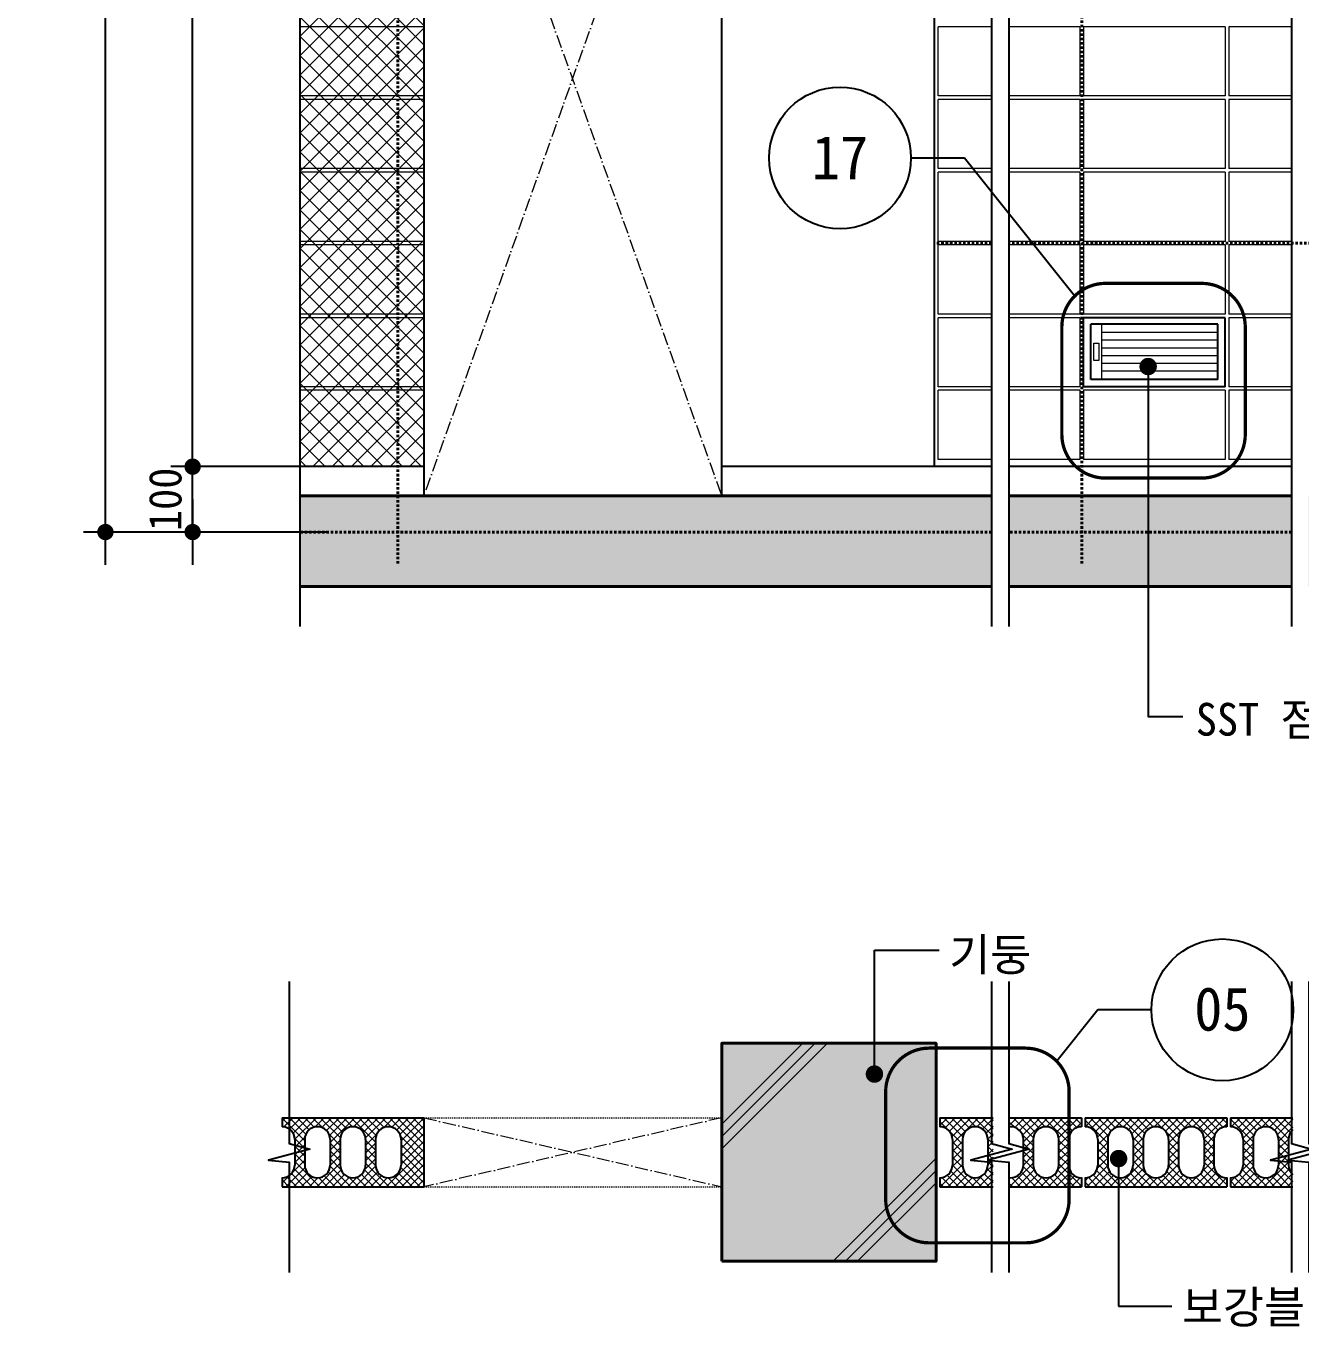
# Model space of a CAD drawing. Header units: millimetres. Extents: x 209 to 75467, y 6568 to 12199.
# Drawn here: x 25837 to 27007, y 9601 to 10794 of the extents above; entities that cross this region are included whole.
import ezdxf
from ezdxf.enums import TextEntityAlignment as Align

# ---------------------------------------------------------------- set-up
doc = ezdxf.new("R2010")
doc.units = ezdxf.units.MM
doc.header["$MEASUREMENT"] = 0
for name, pattern in [('ACAD_ISO10W100', [18, 12, -3, 0, -3]), ('DASHDOTX2', [2, 1, -0.5, 0, -0.5]), ('HID', [2, 1.1, -0.9]), ('HIDDEN', [0.375, 0.25, -0.125])]:
    doc.linetypes.add(name, pattern=pattern)
doc.layers.get('0').update_dxf_attribs({"linetype": 'CONTINUOUS'})
for name, color, linetype, lineweight in [('A-CONC-LIN1', 2, 'CONTINUOUS', 40), ('A-CUTL', 7, 'CONTINUOUS', 25), ('A-DIMS', 7, 'CONTINUOUS', 25), ('A-DWXM-ELEV', 8, 'CONTINUOUS', 18), ('A-DWXX', 7, 'CONTINUOUS', 25), ('A-ELEV-LIN2', 7, 'CONTINUOUS', 25), ('A-ELEV-LIN3', 8, 'CONTINUOUS', 18), ('A-MKXS-LEAD', 7, 'CONTINUOUS', 25), ('A-MKXS-MAK2', 3, 'DASHDOTX2', 25), ('A-MKXS-TEXT1', 3, 'CONTINUOUS', 25), ('A-MKXS-TEXT2', 7, 'CONTINUOUS', 25), ('A-SECT-LIN1', 4, 'CONTINUOUS', 25), ('A-WAXM-BLOC', 3, 'CONTINUOUS', 25), ('A-XXXX-HATC', 8, 'CONTINUOUS', 18), ('A-XXXX-HID', 8, 'HIDDEN', 18), ('A-XXXX-OPEN', 1, 'ACAD_ISO10W100', 15), ('S-RBAR', 2, 'CONTINUOUS', 40)]:
    doc.layers.add(name, color=color, linetype=linetype, lineweight=lineweight)
doc.layers.add('A-XXXX-SOLD', color=252, linetype='CONTINUOUS')
doc.styles.add('HY울릉도L', font='H2GTRE.TTF')
doc.styles.add('돋움체', font='')
doc.styles.get('돋움체').set_extended_font_data('DotumChe')
doc.dimstyles.new('CDIM', dxfattribs={"dimtxt": 3, "dimasz": 1.5, "dimexe": 2, "dimexo": 1, "dimgap": 1, "dimtad": 1, "dimdec": 0, "dimrnd": 0.5, "dimzin": 0, "dimdsep": 32, "dimlunit": 6, "dimtxsty": 'HY울릉도L', "dimblk1": '_CIDOT', "dimblk2": '_CIDOT', "dimsah": 1, "dimcen": 5.5, "dimclrd": 2, "dimclre": 2, "dimclrt": 7, "dimadec": 0, "dimazin": 0, "dimtfac": 1, "dimtdec": 0, "dimtix": 1, "dimtmove": 2, "dimatfit": 1, "dimldrblk": '_CIDOT', "dimfxl": 1, "dimtolj": 1, "dimtzin": 0, "dimlwd": -1, "dimarcsym": 0})

# ---------------------------------------------------------------- blocks, each defined once
blk = doc.blocks.new('_CIDOT')
at = {"color": 0, "linetype": 'ByBlock'}
blk.add_line((2, 0), (-1, 0), dxfattribs=at)
at = {"color": 0, "linetype": 'ByBlock', "const_width": 0.5}
blk.add_lwpolyline([(-0.25, 0, 1), (0.25, 0, 1)], format="xyb", close=True, dxfattribs=at)
blk = doc.blocks.new('*D450')
at = {"layer": 'A-DIMS', "transparency": 16777216}
for p, q in [((25989.9, 10405.2), (25989.9, 10420.2)), ((25989.9, 10330.2), (25989.9, 10390.2)), ((25989.9, 10315.2), (25989.9, 10300.2))]:
    blk.add_line(p, q, dxfattribs=at)
at = {"layer": 'A-DIMS', "lineweight": -2, "transparency": 16777216}
for p, q in [((26114.1, 10390.2), (25969.9, 10390.2)), ((26114.1, 10330.2), (25969.9, 10330.2))]:
    blk.add_line(p, q, dxfattribs=at)
at = {"layer": 'A-DIMS', "transparency": 16777216, "xscale": 15, "yscale": 15, "zscale": 15}
for p, rotation in [((25989.9, 10390.2), 270), ((25989.9, 10330.2), 90)]:
    blk.add_blockref('_CIDOT', p, dxfattribs=dict(at, rotation=rotation))
at = {"layer": 'A-DIMS', "color": 3, "transparency": 16777216, "insert": (25964.9, 10360.2), "char_height": 30, "attachment_point": 5, "rotation": 90, "style": '돋움체'}
blk.add_mtext('\\A1;100', dxfattribs=at)
blk = doc.blocks.new('*D451')
at = {"layer": 'A-DIMS', "lineweight": -2, "transparency": 16777216}
for p, q in [((26114.1, 11663.5), (25969.9, 11663.5)), ((26114.1, 10390.2), (25969.9, 10390.2))]:
    blk.add_line(p, q, dxfattribs=at)
at = {"layer": 'A-DIMS', "transparency": 16777216}
blk.add_line((25989.9, 10405.2), (25989.9, 11648.5), dxfattribs=at)
at = {"layer": 'A-DIMS', "transparency": 16777216, "xscale": 15, "yscale": 15, "zscale": 15}
for p, rotation in [((25989.9, 11663.5), 90), ((25989.9, 10390.2), 270)]:
    blk.add_blockref('_CIDOT', p, dxfattribs=dict(at, rotation=rotation))
at = {"layer": 'A-DIMS', "color": 3, "transparency": 16777216, "insert": (25961.7, 11026.8), "char_height": 30, "attachment_point": 5, "rotation": 90, "style": '돋움체'}
blk.add_mtext('\\A1;보강블럭벽 높이', dxfattribs=at)
blk = doc.blocks.new('*D453')
at = {"layer": 'A-DIMS', "lineweight": -2, "transparency": 16777216}
for p, q in [((26114.1, 11730.2), (25889.9, 11730.2)), ((26114.1, 10330.2), (25889.9, 10330.2))]:
    blk.add_line(p, q, dxfattribs=at)
at = {"layer": 'A-DIMS', "transparency": 16777216}
blk.add_line((25909.9, 10345.2), (25909.9, 11715.2), dxfattribs=at)
at = {"layer": 'A-DIMS', "transparency": 16777216, "xscale": 15, "yscale": 15, "zscale": 15}
for p, rotation in [((25909.9, 11730.2), 90), ((25909.9, 10330.2), 270)]:
    blk.add_blockref('_CIDOT', p, dxfattribs=dict(at, rotation=rotation))
at = {"layer": 'A-DIMS', "color": 3, "transparency": 16777216, "insert": (25881.8, 11030.2), "char_height": 30, "attachment_point": 5, "rotation": 90, "style": '돋움체'}
blk.add_mtext('\\A1;층 고', dxfattribs=at)

msp = doc.modelspace()

# ---------------------------------------------------------------- hatches: boundary and pattern name
at = {"layer": 'A-XXXX-HATC', "ltscale": 2}
h = msp.add_hatch(dxfattribs=at)
h.set_pattern_fill('ANSI37', color=256, scale=100)
h.set_pattern_definition([(45, (26786.535, 12419.922), (-8.838835, 8.838835), []), (135, (26786.535, 12419.922), (-8.838835, -8.838835), [])])
h.paths.add_polyline_path([(26088.1, 11130.2), (26088.1, 10979.9), (26106.8, 10974.8), (26069, 10964.6), (26088.1, 10962.8), (26088.1, 10390.2), (26201.9, 10390.2), (26201.9, 11130.2)])
at = {"layer": 'A-XXXX-SOLD', "ltscale": 2}
h = msp.add_hatch(color=256, dxfattribs=at)
h.paths.add_polyline_path([(26998, 10280.2), (26738.7, 10280.2), (26738.7, 10363.3), (26998, 10363.3)])
h.paths.add_polyline_path([(26722.9, 10280.2), (26088.1, 10280.2), (26088.1, 10363.3), (26722.9, 10363.3)])
h.paths.add_polyline_path([(27911.9, 10280.2), (27013.8, 10280.2), (27013.8, 10363.3), (27911.9, 10363.3)])
h.paths.add_polyline_path([(29267.5, 10280.2), (27927.7, 10280.2), (27927.7, 10363.3), (29267.5, 10363.3)])
msp.add_hatch(color=256, dxfattribs=at).paths.add_polyline_path([(26475.3, 9661.4), (26671.9, 9661.4), (26671.9, 9861.4), (26475.3, 9861.4)])

# ---------------------------------------------------------------- linework, layer by layer
at = {"layer": 'A-CONC-LIN1'}
for p, q in [((26722.9, 10363.3), (26088.1, 10363.3)), ((26998, 10363.3), (26738.7, 10363.3)), ((26722.9, 10280.2), (26088.1, 10280.2)), ((26998, 10280.2), (26738.7, 10280.2))]:
    msp.add_line(p, q, dxfattribs=at)
at = {"layer": 'A-CONC-LIN1', "linetype": 'HID', "ltscale": 2}
for p, q in [((26722.9, 10330.2), (26088.1, 10330.2)), ((26998, 10330.2), (26738.7, 10330.2))]:
    msp.add_line(p, q, dxfattribs=at)
at = {"layer": 'A-CONC-LIN1'}
msp.add_lwpolyline([(26475.3, 9661.4), (26671.9, 9661.4), (26671.9, 9861.4), (26475.3, 9861.4)], close=True, dxfattribs=at)
at = {"layer": 'A-CUTL', "ltscale": 2}
for points in [[(26088.1, 11794.1), (26088.1, 10979.9), (26106.8, 10974.8), (26069, 10964.6), (26088.1, 10962.8), (26088.1, 10243.6)], [(26722.9, 11794.1), (26722.9, 10979.9), (26741.6, 10974.8), (26703.7, 10964.6), (26722.9, 10962.8), (26722.9, 10243.6)], [(26738.7, 11794.1), (26738.7, 10979.9), (26757.4, 10974.8), (26719.5, 10964.6), (26738.7, 10962.8), (26738.7, 10243.6)], [(26998, 11794.1), (26998, 10979.9), (27016.7, 10974.8), (26978.8, 10964.6), (26998, 10962.8), (26998, 10243.6)], [(26078.6, 9917.9), (26078.6, 9769.5), (26097.3, 9764.3), (26059.5, 9754.2), (26078.6, 9752.3), (26078.6, 9651.1)], [(26722.9, 9917.9), (26722.9, 9769.5), (26741.6, 9764.3), (26703.7, 9754.2), (26722.9, 9752.3), (26722.9, 9651.1)], [(26738.7, 9917.9), (26738.7, 9769.5), (26757.4, 9764.3), (26719.5, 9754.2), (26738.7, 9752.3), (26738.7, 9651.1)], [(26998, 9917.9), (26998, 9769.5), (27016.7, 9764.3), (26978.8, 9754.2), (26998, 9752.3), (26998, 9651.1)], [(27013.8, 9917.9), (27013.8, 9769.5), (27032.5, 9764.3), (26994.6, 9754.2), (27013.8, 9752.3), (27013.8, 9651.1)]]:
    msp.add_lwpolyline(points, dxfattribs=at)
at = {"layer": 'A-DWXM-ELEV'}
for p, q in [((26824, 10470.2), (26824, 10520.8)), ((26930.5, 10513.3), (26824, 10513.3)), ((26930.5, 10506.2), (26824, 10506.2)), ((26930.5, 10499), (26824, 10499)), ((26930.5, 10491.9), (26824, 10491.9)), ((26930.5, 10484.8), (26824, 10484.8)), ((26930.5, 10477.7), (26824, 10477.7))]:
    msp.add_line(p, q, dxfattribs=at)
msp.add_lwpolyline([(26816.8, 10503.5), (26821.1, 10503.5), (26821.1, 10487.5), (26816.8, 10487.5), (26816.8, 10503.5)], dxfattribs=at)
at = {"layer": 'A-DWXX'}
for p, q in [((26937.3, 10526.8), (26807.3, 10526.8)), ((26807.3, 10463.5), (26807.3, 10526.8)), ((26937.3, 10463.5), (26937.3, 10526.8)), ((26930.5, 10520.8), (26814, 10520.8)), ((26814, 10470.2), (26814, 10520.8)), ((26930.5, 10470.2), (26930.5, 10520.8)), ((26930.5, 10470.2), (26814, 10470.2)), ((26937.3, 10463.5), (26807.3, 10463.5))]:
    msp.add_line(p, q, dxfattribs=at)
at = {"layer": 'A-ELEV-LIN2'}
for p, q in [((26475.3, 10363.3), (26475.3, 11284.6)), ((26670.6, 10390.2), (26670.6, 11284.6)), ((26201.9, 11126.8), (26201.9, 10363.3))]:
    msp.add_line(p, q, dxfattribs=at)
at = {"layer": 'A-ELEV-LIN3'}
for p, q in [((26201.9, 10793.5), (26088.1, 10793.5)), ((26722.9, 10793.5), (26673.9, 10793.5)), ((26673.9, 10730.2), (26673.9, 10793.5)), ((26803.9, 10793.5), (26738.7, 10793.5)), ((26803.9, 10793.5), (26803.9, 10730.2)), ((26807.3, 10793.5), (26807.3, 10730.2)), ((26937.3, 10793.5), (26807.3, 10793.5)), ((26937.3, 10793.5), (26937.3, 10730.2)), ((26998, 10793.5), (26940.6, 10793.5)), ((26940.6, 10793.5), (26940.6, 10730.2)), ((26201.9, 10730.2), (26088.1, 10730.2)), ((26201.9, 10726.8), (26088.1, 10726.8)), ((26722.9, 10730.2), (26673.9, 10730.2)), ((26722.9, 10726.8), (26673.9, 10726.8)), ((26673.9, 10663.5), (26673.9, 10726.8)), ((26803.9, 10730.2), (26738.7, 10730.2)), ((26803.9, 10726.8), (26738.7, 10726.8)), ((26803.9, 10726.8), (26803.9, 10663.5)), ((26937.3, 10730.2), (26807.3, 10730.2)), ((26807.3, 10726.8), (26807.3, 10663.5)), ((26937.3, 10726.8), (26807.3, 10726.8)), ((26937.3, 10726.8), (26937.3, 10663.5)), ((26998, 10730.2), (26940.6, 10730.2)), ((26998, 10726.8), (26940.6, 10726.8)), ((26940.6, 10726.8), (26940.6, 10663.5)), ((26201.9, 10663.5), (26088.1, 10663.5)), ((26201.9, 10660.2), (26088.1, 10660.2)), ((26722.9, 10663.5), (26673.9, 10663.5)), ((26722.9, 10660.2), (26673.9, 10660.2)), ((26673.9, 10596.8), (26673.9, 10660.2)), ((26803.9, 10663.5), (26738.7, 10663.5)), ((26803.9, 10660.2), (26738.7, 10660.2)), ((26803.9, 10660.2), (26803.9, 10596.8)), ((26937.3, 10663.5), (26807.3, 10663.5)), ((26807.3, 10660.2), (26807.3, 10596.8)), ((26937.3, 10660.2), (26807.3, 10660.2)), ((26937.3, 10660.2), (26937.3, 10596.8)), ((26998, 10663.5), (26940.6, 10663.5)), ((26998, 10660.2), (26940.6, 10660.2)), ((26940.6, 10660.2), (26940.6, 10596.8)), ((26201.9, 10596.8), (26088.1, 10596.8)), ((26722.9, 10596.8), (26673.9, 10596.8)), ((26803.9, 10596.8), (26738.7, 10596.8)), ((26937.3, 10596.8), (26807.3, 10596.8)), ((26998, 10596.8), (26940.6, 10596.8)), ((26201.9, 10593.5), (26088.1, 10593.5)), ((26722.9, 10593.5), (26673.9, 10593.5)), ((26673.9, 10530.2), (26673.9, 10593.5)), ((26803.9, 10593.5), (26738.7, 10593.5)), ((26803.9, 10593.5), (26803.9, 10530.2)), ((26807.3, 10593.5), (26807.3, 10530.2)), ((26937.3, 10593.5), (26807.3, 10593.5)), ((26937.3, 10593.5), (26937.3, 10530.2)), ((26998, 10593.5), (26940.6, 10593.5)), ((26940.6, 10593.5), (26940.6, 10530.2)), ((26201.9, 10530.2), (26088.1, 10530.2)), ((26201.9, 10526.8), (26088.1, 10526.8)), ((26722.9, 10530.2), (26673.9, 10530.2)), ((26722.9, 10526.8), (26673.9, 10526.8)), ((26673.9, 10463.5), (26673.9, 10526.8)), ((26803.9, 10530.2), (26738.7, 10530.2)), ((26803.9, 10526.8), (26738.7, 10526.8)), ((26803.9, 10526.8), (26803.9, 10463.5)), ((26937.3, 10530.2), (26807.3, 10530.2)), ((26998, 10530.2), (26940.6, 10530.2)), ((26998, 10526.8), (26940.6, 10526.8)), ((26940.6, 10526.8), (26940.6, 10463.5)), ((26201.9, 10463.5), (26088.1, 10463.5)), ((26201.9, 10460.2), (26088.1, 10460.2)), ((26722.9, 10463.5), (26673.9, 10463.5)), ((26673.9, 10396.8), (26673.9, 10460.2)), ((26722.9, 10460.2), (26673.9, 10460.2)), ((26803.9, 10463.5), (26738.7, 10463.5)), ((26803.9, 10460.2), (26738.7, 10460.2)), ((26803.9, 10460.2), (26803.9, 10396.8)), ((26807.3, 10460.2), (26807.3, 10396.8)), ((26937.3, 10460.2), (26807.3, 10460.2)), ((26937.3, 10460.2), (26937.3, 10396.8)), ((26998, 10463.5), (26940.6, 10463.5)), ((26998, 10460.2), (26940.6, 10460.2)), ((26940.6, 10460.2), (26940.6, 10396.8)), ((26722.9, 10396.8), (26673.9, 10396.8)), ((26803.9, 10396.8), (26738.7, 10396.8)), ((26937.3, 10396.8), (26807.3, 10396.8)), ((26998, 10396.8), (26940.6, 10396.8))]:
    msp.add_line(p, q, dxfattribs=at)
at = {"layer": 'A-MKXS-LEAD', "ltscale": 2, "const_width": 8}
for points in [[(26862.5, 10482, 1), (26870.5, 10482, 1)], [(26611.4, 9833.1, 1), (26619.4, 9833.1, 1)], [(26835.4, 9755.6, 1), (26843.4, 9755.6, 1)]]:
    msp.add_lwpolyline(points, format="xyb", close=True, dxfattribs=at)
at = {"layer": 'A-MKXS-LEAD', "ltscale": 2}
for points in [[(26866.5, 10482), (26866.5, 10161), (26898.4, 10161)], [(26615.4, 9833.1), (26615.4, 9946.8)], [(26615.4, 9946.8), (26674.7, 9946.8)], [(26839.4, 9755.6), (26839.4, 9620.2)], [(26839.4, 9620.2), (26888.3, 9620.2)]]:
    msp.add_lwpolyline(points, dxfattribs=at)
at = {"layer": 'A-MKXS-MAK2', "linetype": 'Continuous'}
for p, q in [((26648.8, 10673.3), (26698.1, 10673.3)), ((26698.1, 10673.3), (26800.3, 10545.7)), ((26820.3, 9892), (26782.6, 9844.9)), ((26869.6, 9892), (26820.3, 9892))]:
    msp.add_line(p, q, dxfattribs=at)
at = {"layer": 'A-MKXS-MAK2', "const_width": 3}
for points in [[(26827.3, 10379.7), (26915.6, 10379.7, 0.414214), (26955.6, 10419.7), (26955.6, 10518.3, 0.414214), (26915.6, 10558.3), (26827.3, 10558.3, 0.414214), (26787.3, 10518.3), (26787.3, 10419.7, 0.414214)], [(26665.7, 9678.3), (26754, 9678.3, 0.414214), (26794, 9718.3), (26794, 9816.9, 0.414214), (26754, 9856.9), (26665.7, 9856.9, 0.414214), (26625.7, 9816.9), (26625.7, 9718.3, 0.414214)]]:
    msp.add_lwpolyline(points, format="xyb", close=True, dxfattribs=at)
at = {"layer": 'A-MKXS-MAK2', "linetype": 'Continuous'}
for centre in [(26583.8, 10673.3), (26934.6, 9892)]:
    msp.add_circle(centre, 65, dxfattribs=at)
at = {"layer": 'A-SECT-LIN1'}
for p, q in [((26201.9, 10390.2), (26088.1, 10390.2)), ((26722.9, 10390.2), (26475.3, 10390.2)), ((26998, 10390.2), (26738.7, 10390.2))]:
    msp.add_line(p, q, dxfattribs=at)
at = {"layer": 'A-WAXM-BLOC'}
for p, q in [((26071.9, 9793.1), (26071.9, 9784.7)), ((26071.9, 9793.1), (26201.9, 9793.1)), ((26201.9, 9793.1), (26201.9, 9729.7)), ((26675.3, 9793.1), (26675.3, 9784.7)), ((26675.3, 9793.1), (26724.2, 9793.1)), ((26740, 9793.1), (26805.3, 9793.1)), ((26805.3, 9793.1), (26805.3, 9784.7)), ((26808.6, 9793.1), (26938.6, 9793.1)), ((26808.6, 9793.1), (26808.6, 9784.7)), ((26938.6, 9793.1), (26938.6, 9784.7)), ((26941.9, 9793.1), (26999.3, 9793.1)), ((26941.9, 9793.1), (26941.9, 9784.7)), ((26083.6, 9773.1), (26083.6, 9749.7)), ((26092.8, 9773.1), (26092.8, 9749.7)), ((26116.1, 9773.1), (26116.1, 9749.7)), ((26125.3, 9773.1), (26125.3, 9749.7)), ((26148.6, 9773.1), (26148.6, 9749.7)), ((26157.8, 9773.1), (26157.8, 9749.7)), ((26181.1, 9773.1), (26181.1, 9749.7)), ((26686.9, 9773.1), (26686.9, 9749.7)), ((26696.1, 9773.1), (26696.1, 9749.7)), ((26719.4, 9773.1), (26719.4, 9749.7)), ((26751.9, 9773.1), (26751.9, 9749.7)), ((26761.1, 9773.1), (26761.1, 9749.7)), ((26784.4, 9773.1), (26784.4, 9749.7)), ((26793.6, 9773.1), (26793.6, 9749.7)), ((26820.3, 9773.1), (26820.3, 9749.7)), ((26829.4, 9773.1), (26829.4, 9749.7)), ((26852.8, 9773.1), (26852.8, 9749.7)), ((26861.9, 9773.1), (26861.9, 9749.7)), ((26885.3, 9773.1), (26885.3, 9749.7)), ((26894.4, 9773.1), (26894.4, 9749.7)), ((26917.8, 9773.1), (26917.8, 9749.7)), ((26926.9, 9773.1), (26926.9, 9749.7)), ((26953.6, 9773.1), (26953.6, 9749.7)), ((26962.8, 9773.1), (26962.8, 9749.7)), ((26986.1, 9773.1), (26986.1, 9749.7)), ((26995.3, 9773.1), (26995.3, 9749.7)), ((26071.9, 9738.1), (26071.9, 9729.7)), ((26675.3, 9738.1), (26675.3, 9729.7)), ((26805.3, 9738.1), (26805.3, 9729.7)), ((26808.6, 9738.1), (26808.6, 9729.7)), ((26938.6, 9738.1), (26938.6, 9729.7)), ((26941.9, 9738.1), (26941.9, 9729.7)), ((26071.9, 9729.7), (26201.9, 9729.7)), ((26675.3, 9729.7), (26724.2, 9729.7)), ((26740, 9729.7), (26805.3, 9729.7)), ((26808.6, 9729.7), (26938.6, 9729.7)), ((26941.9, 9729.7), (26999.3, 9729.7))]:
    msp.add_line(p, q, dxfattribs=at)
for centre, start, end in [((26071.9, 9773.1), 0, 90), ((26104.4, 9773.1), 0, 180), ((26136.9, 9773.1), 0, 180), ((26169.4, 9773.1), 0, 180), ((26675.3, 9773.1), 0, 90), ((26707.8, 9773.1), 0, 180), ((26740.3, 9773.1), 0, 91.1941), ((26772.8, 9773.1), 0, 180), ((26805.3, 9773.1), 90, 180), ((26808.6, 9773.1), 0, 90), ((26841.1, 9773.1), 0, 180), ((26873.6, 9773.1), 0, 180), ((26906.1, 9773.1), 0, 180), ((26938.6, 9773.1), 90, 180), ((26941.9, 9773.1), 0, 90), ((26974.4, 9773.1), 0, 180), ((27006.9, 9773.1), 130.8261, 180), ((26071.9, 9749.7), 270, 0), ((26104.4, 9749.7), 180, 0), ((26136.9, 9749.7), 180, 0), ((26169.4, 9749.7), 180, 0), ((26675.3, 9749.7), 270, 0), ((26707.8, 9749.7), 180, 0), ((26740.3, 9749.7), 268.8059, 0), ((26772.8, 9749.7), 180, 0), ((26805.3, 9749.7), 180, 270), ((26808.6, 9749.7), 270, 0), ((26841.1, 9749.7), 180, 0), ((26873.6, 9749.7), 180, 0), ((26906.1, 9749.7), 180, 0), ((26938.6, 9749.7), 180, 270), ((26941.9, 9749.7), 270, 0), ((26974.4, 9749.7), 180, 0), ((27006.9, 9749.7), 180, 229.1739)]:
    msp.add_arc(centre, 11.7, start, end, dxfattribs=at)
at = {"layer": 'A-XXXX-HATC', "ltscale": 2}
for p, q in [((26475.3, 9787.1), (26549.6, 9861.4)), ((26475.3, 9775.7), (26560.9, 9861.4)), ((26475.3, 9764.4), (26572.3, 9861.4)), ((26071.9, 9789.9), (26075.1, 9793.1)), ((26092.8, 9771.9), (26071.9, 9792.7)), ((26072.9, 9784.7), (26071.9, 9785.6)), ((26073.7, 9784.6), (26082.2, 9793.1)), ((26093.8, 9777.9), (26078.7, 9793.1)), ((26078.8, 9782.5), (26089.3, 9793.1)), ((26082.1, 9778.8), (26096.3, 9793.1)), ((26083.6, 9773.3), (26103.4, 9793.1)), ((26096.9, 9781.9), (26085.7, 9793.1)), ((26101.5, 9784.4), (26092.8, 9793.1)), ((26109.2, 9783.7), (26099.9, 9793.1)), ((26101.9, 9784.5), (26110.5, 9793.1)), ((26125.4, 9774.6), (26106.9, 9793.1)), ((26108.5, 9784), (26117.6, 9793.1)), ((26112.8, 9781.2), (26124.6, 9793.1)), ((26127.4, 9779.7), (26114, 9793.1)), ((26115.5, 9776.9), (26131.7, 9793.1)), ((26116.1, 9770.4), (26138.8, 9793.1)), ((26131, 9783.1), (26121.1, 9793.1)), ((26136.5, 9784.7), (26128.2, 9793.1)), ((26157.8, 9770.5), (26135.2, 9793.1)), ((26137.5, 9784.7), (26145.8, 9793.1)), ((26158.4, 9776.9), (26142.3, 9793.1)), ((26142.9, 9783.1), (26152.9, 9793.1)), ((26146.6, 9779.7), (26160, 9793.1)), ((26148.5, 9774.5), (26167.1, 9793.1)), ((26161.2, 9781.3), (26149.4, 9793.1)), ((26165.5, 9784), (26156.4, 9793.1)), ((26172.2, 9784.4), (26163.5, 9793.1)), ((26164.9, 9783.8), (26174.1, 9793.1)), ((26201.9, 9761.7), (26170.6, 9793.1)), ((26172.5, 9784.3), (26181.2, 9793.1)), ((26177.1, 9781.9), (26188.3, 9793.1)), ((26201.9, 9768.8), (26177.6, 9793.1)), ((26180.1, 9777.8), (26195.3, 9793.1)), ((26181.1, 9771.8), (26201.9, 9792.6)), ((26181.1, 9764.7), (26201.9, 9785.5)), ((26201.9, 9775.9), (26184.7, 9793.1)), ((26201.9, 9782.9), (26191.8, 9793.1)), ((26201.9, 9790), (26198.9, 9793.1)), ((26675.3, 9792.9), (26675.4, 9793.1)), ((26675.3, 9785.9), (26682.5, 9793.1)), ((26696.1, 9768.8), (26675.3, 9789.7)), ((26696.4, 9775.6), (26678.9, 9793.1)), ((26680.2, 9783.7), (26689.6, 9793.1)), ((26684.2, 9780.6), (26696.6, 9793.1)), ((26698.7, 9780.4), (26686, 9793.1)), ((26686.6, 9776), (26703.7, 9793.1)), ((26686.9, 9769.2), (26710.8, 9793.1)), ((26702.6, 9783.5), (26693.1, 9793.1)), ((26708.5, 9784.7), (26700.1, 9793.1)), ((26724.2, 9776.1), (26707.2, 9793.1)), ((26709.4, 9784.6), (26717.8, 9793.1)), ((26724.2, 9783.2), (26714.3, 9793.1)), ((26714.5, 9782.6), (26724.2, 9792.4)), ((26717.9, 9778.9), (26724.2, 9785.3)), ((26724.2, 9790.2), (26721.4, 9793.1)), ((26740, 9787), (26746.1, 9793.1)), ((26744.7, 9783.9), (26740, 9788.5)), ((26761.2, 9774.5), (26742.6, 9793.1)), ((26744.2, 9784.1), (26753.2, 9793.1)), ((26748.5, 9781.3), (26760.3, 9793.1)), ((26763.1, 9779.6), (26749.6, 9793.1)), ((26751.3, 9777), (26767.3, 9793.1)), ((26751.9, 9770.6), (26774.4, 9793.1)), ((26766.7, 9783.1), (26756.7, 9793.1)), ((26772.1, 9784.7), (26763.8, 9793.1)), ((26793.6, 9770.3), (26770.9, 9793.1)), ((26773.1, 9784.7), (26781.5, 9793.1)), ((26794.2, 9776.8), (26777.9, 9793.1)), ((26778.6, 9783.2), (26788.6, 9793.1)), ((26782.3, 9779.8), (26795.6, 9793.1)), ((26784.3, 9774.7), (26802.7, 9793.1)), ((26796.9, 9781.2), (26785, 9793.1)), ((26801.2, 9784), (26792.1, 9793.1)), ((26805.3, 9786.9), (26799.1, 9793.1)), ((26800.3, 9783.6), (26805.3, 9788.6)), ((26808.6, 9791.9), (26809.8, 9793.1)), ((26808.6, 9784.8), (26816.8, 9793.1)), ((26829.4, 9769.8), (26808.6, 9790.7)), ((26829.9, 9776.4), (26813.3, 9793.1)), ((26814.2, 9783.3), (26823.9, 9793.1)), ((26818, 9780.1), (26831, 9793.1)), ((26820.1, 9775.1), (26838.1, 9793.1)), ((26832.5, 9780.9), (26820.4, 9793.1)), ((26836.6, 9783.9), (26827.4, 9793.1)), ((26843, 9784.6), (26834.5, 9793.1)), ((26835.2, 9783.1), (26845.1, 9793.1)), ((26861.9, 9772.7), (26841.6, 9793.1)), ((26843.6, 9784.5), (26852.2, 9793.1)), ((26848.4, 9782.2), (26859.3, 9793.1)), ((26863.3, 9778.5), (26848.6, 9793.1)), ((26851.5, 9778.3), (26866.3, 9793.1)), ((26852.8, 9772.4), (26873.4, 9793.1)), ((26866.5, 9782.3), (26855.7, 9793.1)), ((26871.3, 9784.5), (26862.8, 9793.1)), ((26880.3, 9782.6), (26869.9, 9793.1)), ((26872, 9784.6), (26880.5, 9793.1)), ((26894.7, 9775.3), (26876.9, 9793.1)), ((26878.3, 9783.8), (26887.5, 9793.1)), ((26882.3, 9780.8), (26894.6, 9793.1)), ((26896.9, 9780.2), (26884, 9793.1)), ((26884.8, 9776.2), (26901.7, 9793.1)), ((26885.3, 9769.6), (26908.8, 9793.1)), ((26900.7, 9783.4), (26891.1, 9793.1)), ((26906.5, 9784.7), (26898.1, 9793.1)), ((26926.9, 9771.3), (26905.2, 9793.1)), ((26907.4, 9784.7), (26915.8, 9793.1)), ((26927.8, 9777.5), (26912.3, 9793.1)), ((26912.6, 9782.8), (26922.9, 9793.1)), ((26916.1, 9779.2), (26930, 9793.1)), ((26917.8, 9773.8), (26937, 9793.1)), ((26930.7, 9781.7), (26919.4, 9793.1)), ((26935.3, 9784.2), (26926.4, 9793.1)), ((26938.6, 9788), (26933.5, 9793.1)), ((26935.3, 9784.3), (26938.6, 9787.6)), ((26941.9, 9790.9), (26944.1, 9793.1)), ((26962.8, 9770.9), (26941.9, 9791.7)), ((26942.8, 9784.7), (26951.2, 9793.1)), ((26963.5, 9777.2), (26947.6, 9793.1)), ((26948.1, 9783), (26958.3, 9793.1)), ((26951.7, 9779.5), (26965.3, 9793.1)), ((26953.6, 9774.2), (26972.4, 9793.1)), ((26966.3, 9781.5), (26954.7, 9793.1)), ((26970.7, 9784.1), (26961.8, 9793.1)), ((26977.6, 9784.3), (26968.9, 9793.1)), ((26970.4, 9784), (26979.5, 9793.1)), ((26995.3, 9773.7), (26975.9, 9793.1)), ((26977.7, 9784.3), (26986.5, 9793.1)), ((26982.3, 9781.7), (26993.6, 9793.1)), ((26997, 9779.1), (26983, 9793.1)), ((26985.2, 9777.6), (26999.3, 9791.7)), ((26986.1, 9771.4), (26999.3, 9784.6)), ((26999.3, 9783.8), (26990.1, 9793.1)), ((26999.3, 9790.9), (26997.1, 9793.1)), ((26083.6, 9766.2), (26093.1, 9775.6)), ((26092.8, 9764.8), (26083.6, 9774)), ((26125.3, 9767.7), (26115.1, 9777.9)), ((26116.1, 9763.3), (26125.3, 9772.5)), ((26148.6, 9767.6), (26158.7, 9777.7)), ((26157.8, 9763.4), (26148.6, 9772.6)), ((26201.9, 9754.6), (26180.8, 9775.8)), ((26181.1, 9757.6), (26201.9, 9778.5)), ((26719.4, 9773.5), (26724.2, 9778.2)), ((26724.2, 9769), (26719.4, 9773.8)), ((26761.1, 9767.5), (26751.1, 9777.5)), ((26751.9, 9763.5), (26761.1, 9772.7)), ((26784.4, 9767.7), (26794.7, 9778)), ((26793.6, 9763.3), (26784.4, 9772.4)), ((26820.3, 9768.2), (26831.1, 9779)), ((26861.9, 9765.6), (26852.6, 9774.9)), ((26852.8, 9765.4), (26862, 9774.6)), ((26894.4, 9768.5), (26883.2, 9779.8)), ((26917.8, 9766.7), (26927.4, 9776.4)), ((26926.9, 9764.3), (26917.8, 9773.4)), ((26953.6, 9767.2), (26963.5, 9777.1)), ((26962.8, 9763.8), (26953.6, 9773)), ((26995.3, 9766.6), (26985.7, 9776.3)), ((26986.1, 9764.4), (26995.3, 9773.5)), ((26083.6, 9759.1), (26092.8, 9768.3)), ((26092.8, 9757.7), (26083.6, 9766.9)), ((26083.6, 9752), (26092.8, 9761.2)), ((26125.3, 9760.6), (26116.1, 9769.8)), ((26116.1, 9756.3), (26125.3, 9765.4)), ((26125.3, 9753.5), (26116.1, 9762.7)), ((26148.6, 9760.5), (26157.8, 9769.6)), ((26157.8, 9756.4), (26148.6, 9765.5)), ((26148.6, 9753.4), (26157.8, 9762.6)), ((26167.4, 9729.7), (26201.9, 9764.3)), ((26181.1, 9750.6), (26201.9, 9771.4)), ((26201.9, 9747.6), (26181.1, 9768.4)), ((26201.9, 9740.5), (26181.1, 9761.3)), ((26686.9, 9762.2), (26696.1, 9771.3)), ((26696.1, 9761.8), (26686.9, 9770.9)), ((26686.9, 9755.1), (26696.1, 9764.3)), ((26696.1, 9754.7), (26686.9, 9763.9)), ((26719.4, 9766.4), (26724.2, 9771.2)), ((26724.2, 9761.9), (26719.4, 9766.7)), ((26719.4, 9759.3), (26724.2, 9764.1)), ((26761.1, 9760.4), (26751.9, 9769.6)), ((26751.9, 9756.5), (26761.1, 9765.6)), ((26761.1, 9753.3), (26751.9, 9762.5)), ((26784.4, 9760.7), (26793.6, 9769.8)), ((26793.6, 9756.2), (26784.4, 9765.3)), ((26784.4, 9753.6), (26793.6, 9762.8)), ((26829.4, 9762.8), (26820.3, 9771.9)), ((26820.3, 9761.2), (26829.4, 9770.3)), ((26829.4, 9755.7), (26820.3, 9764.9)), ((26820.3, 9754.1), (26829.4, 9763.3)), ((26861.9, 9758.6), (26852.8, 9767.7)), ((26852.8, 9758.3), (26861.9, 9767.5)), ((26861.9, 9751.5), (26852.8, 9760.7)), ((26852.8, 9751.2), (26861.9, 9760.4)), ((26885.3, 9762.5), (26894.4, 9771.7)), ((26894.4, 9761.4), (26885.3, 9770.6)), ((26885.3, 9755.4), (26894.4, 9764.6)), ((26894.4, 9754.3), (26885.3, 9763.5)), ((26917.8, 9759.7), (26926.9, 9768.8)), ((26926.9, 9757.2), (26917.8, 9766.4)), ((26917.8, 9752.6), (26926.9, 9761.8)), ((26953.6, 9760.1), (26962.8, 9769.3)), ((26962.8, 9756.7), (26953.6, 9765.9)), ((26953.6, 9753.1), (26962.8, 9762.2)), ((26995.3, 9759.6), (26986.1, 9768.7)), ((26986.1, 9757.3), (26995.3, 9766.5)), ((26995.3, 9752.5), (26986.1, 9761.7)), ((26080.9, 9742.3), (26092.8, 9754.1)), ((26092.8, 9750.7), (26083.6, 9759.8)), ((26106.6, 9729.7), (26083.6, 9752.8)), ((26103.7, 9729.7), (26125.3, 9751.3)), ((26116.1, 9749.2), (26125.3, 9758.4)), ((26126, 9745.7), (26116.1, 9755.6)), ((26134.9, 9729.7), (26116.1, 9748.6)), ((26139.1, 9729.7), (26157.8, 9748.5)), ((26147.8, 9745.6), (26157.8, 9755.5)), ((26157.8, 9749.3), (26148.6, 9758.5)), ((26170.3, 9729.7), (26148.6, 9751.4)), ((26174.4, 9729.7), (26201.9, 9757.2)), ((26201.9, 9733.4), (26181.1, 9754.3)), ((26181.5, 9729.7), (26201.9, 9750.2)), ((26577.4, 9661.4), (26671.9, 9755.9)), ((26675.7, 9729.7), (26696.1, 9750.1)), ((26686.8, 9747.9), (26696.1, 9757.2)), ((26696.4, 9747.4), (26686.9, 9756.8)), ((26706.9, 9729.7), (26686.9, 9749.7)), ((26717.4, 9743.1), (26724.2, 9749.9)), ((26724.2, 9754.9), (26719.4, 9759.6)), ((26719.4, 9752.2), (26724.2, 9757)), ((26724.2, 9747.8), (26719.4, 9752.6)), ((26740, 9730.4), (26761.1, 9751.5)), ((26751.9, 9749.4), (26761.1, 9758.6)), ((26761.9, 9745.4), (26751.9, 9755.4)), ((26770.6, 9729.7), (26751.9, 9748.4)), ((26774.7, 9729.7), (26793.7, 9748.7)), ((26783.8, 9745.9), (26793.6, 9755.7)), ((26793.6, 9749.1), (26784.4, 9758.3)), ((26805.3, 9730.4), (26784.4, 9751.2)), ((26810.1, 9729.7), (26829.5, 9749.1)), ((26819.8, 9746.6), (26829.4, 9756.2)), ((26829.5, 9748.6), (26820.3, 9757.8)), ((26841.3, 9729.7), (26820.3, 9750.7)), ((26838.4, 9729.7), (26861.9, 9753.3)), ((26876.6, 9729.7), (26852.8, 9753.6)), ((26873.7, 9729.7), (26894.4, 9750.5)), ((26885.2, 9748.3), (26894.4, 9757.5)), ((26894.8, 9746.9), (26885.3, 9756.4)), ((26904.9, 9729.7), (26885.3, 9749.4)), ((26916.3, 9744), (26926.9, 9754.7)), ((26926.9, 9750.1), (26917.8, 9759.3)), ((26938.6, 9731.4), (26917.8, 9752.2)), ((26952.6, 9745), (26962.8, 9755.2)), ((26962.8, 9749.6), (26953.6, 9758.8)), ((26975.6, 9729.7), (26953.6, 9751.7)), ((26972.7, 9729.7), (26995.3, 9752.3)), ((26986.1, 9750.2), (26995.3, 9759.4)), ((26996.9, 9743.8), (26986.1, 9754.6)), ((26071.9, 9733.3), (26079.4, 9740.8)), ((26075.4, 9729.7), (26093, 9747.3)), ((26085.4, 9729.7), (26076.3, 9738.9)), ((26092.5, 9729.7), (26080.5, 9741.8)), ((26082.5, 9729.7), (26095.3, 9742.5)), ((26099.6, 9729.7), (26083.1, 9746.2)), ((26089.6, 9729.7), (26099.2, 9739.3)), ((26096.7, 9729.7), (26105, 9738.1)), ((26113.7, 9729.7), (26105.3, 9738.1)), ((26120.8, 9729.7), (26110.7, 9739.9)), ((26110.8, 9729.7), (26126.2, 9745.2)), ((26127.8, 9729.7), (26114.2, 9743.4)), ((26117.9, 9729.7), (26129.2, 9741)), ((26124.9, 9729.7), (26133.7, 9738.5)), ((26132, 9729.7), (26141.1, 9738.8)), ((26142, 9729.7), (26132.9, 9738.8)), ((26149.1, 9729.7), (26140.2, 9738.6)), ((26156.1, 9729.7), (26144.8, 9741.1)), ((26146.2, 9729.7), (26159.7, 9743.3)), ((26163.2, 9729.7), (26147.7, 9745.2)), ((26153.2, 9729.7), (26163.3, 9739.8)), ((26160.3, 9729.7), (26168.7, 9738.1)), ((26177.3, 9729.7), (26169, 9738.1)), ((26184.4, 9729.7), (26174.8, 9739.4)), ((26191.5, 9729.7), (26178.6, 9742.6)), ((26198.6, 9729.7), (26180.9, 9747.4)), ((26188.6, 9729.7), (26201.9, 9743.1)), ((26588.7, 9661.4), (26671.9, 9744.6)), ((26675.3, 9736.4), (26677.1, 9738.2)), ((26685.7, 9729.7), (26677.2, 9738.2)), ((26692.8, 9729.7), (26682.2, 9740.3)), ((26682.8, 9729.7), (26697.4, 9744.4)), ((26699.8, 9729.7), (26685.5, 9744.1)), ((26689.9, 9729.7), (26700.6, 9740.5)), ((26696.9, 9729.7), (26705.5, 9738.3)), ((26704, 9729.7), (26714.4, 9740.1)), ((26714, 9729.7), (26705.4, 9738.3)), ((26711.1, 9729.7), (26724.2, 9742.9)), ((26721.1, 9729.7), (26712, 9738.8)), ((26724.2, 9733.7), (26716.2, 9741.7)), ((26724.2, 9740.7), (26718.9, 9746.1)), ((26740, 9737.5), (26740.6, 9738.1)), ((26749.3, 9729.7), (26741, 9738.1)), ((26746.4, 9729.7), (26762, 9745.3)), ((26756.4, 9729.7), (26746.4, 9739.8)), ((26763.5, 9729.7), (26750, 9743.3)), ((26753.5, 9729.7), (26764.9, 9741.1)), ((26760.6, 9729.7), (26769.4, 9738.6)), ((26767.6, 9729.7), (26776.6, 9738.7)), ((26777.6, 9729.7), (26768.5, 9738.9)), ((26784.7, 9729.7), (26775.9, 9738.5)), ((26791.8, 9729.7), (26780.5, 9741)), ((26781.8, 9729.7), (26795.5, 9743.4)), ((26798.8, 9729.7), (26783.5, 9745.1)), ((26788.9, 9729.7), (26799, 9739.9)), ((26795.9, 9729.7), (26804.3, 9738.1)), ((26805.3, 9737.4), (26804.6, 9738.1)), ((26808.6, 9735.3), (26811.8, 9738.5)), ((26820.1, 9729.7), (26811.4, 9738.4)), ((26827.1, 9729.7), (26816.1, 9740.8)), ((26817.1, 9729.7), (26831.1, 9743.7)), ((26834.2, 9729.7), (26819.2, 9744.8)), ((26824.2, 9729.7), (26834.6, 9740.1)), ((26831.3, 9729.7), (26839.7, 9738.2)), ((26848.3, 9729.7), (26839.9, 9738.1)), ((26845.4, 9729.7), (26862.4, 9746.7)), ((26855.4, 9729.7), (26846, 9739.1)), ((26862.5, 9729.7), (26850, 9742.2)), ((26869.5, 9729.7), (26852.4, 9746.9)), ((26852.5, 9729.7), (26864.8, 9742.1)), ((26859.6, 9729.7), (26868.9, 9739.1)), ((26866.6, 9729.7), (26875.1, 9738.2)), ((26883.7, 9729.7), (26875.2, 9738.2)), ((26890.8, 9729.7), (26880.3, 9740.2)), ((26880.8, 9729.7), (26895.6, 9744.6)), ((26897.8, 9729.7), (26883.7, 9743.9)), ((26887.9, 9729.7), (26898.8, 9740.7)), ((26894.9, 9729.7), (26903.5, 9738.4)), ((26902, 9729.7), (26911.8, 9739.6)), ((26912, 9729.7), (26903.3, 9738.4)), ((26909.1, 9729.7), (26927.1, 9747.8)), ((26919, 9729.7), (26910, 9738.8)), ((26926.1, 9729.7), (26914.4, 9741.5)), ((26916.1, 9729.7), (26929.2, 9742.8)), ((26933.2, 9729.7), (26917.1, 9745.8)), ((26923.2, 9729.7), (26933, 9739.5)), ((26930.3, 9729.7), (26938.6, 9738.1)), ((26941.9, 9734.3), (26946.7, 9739.1)), ((26944.4, 9729.7), (26962.9, 9748.2)), ((26954.4, 9729.7), (26945.5, 9738.6)), ((26961.5, 9729.7), (26950, 9741.3)), ((26951.5, 9729.7), (26964.9, 9743.1)), ((26968.5, 9729.7), (26952.8, 9745.5)), ((26958.6, 9729.7), (26968.5, 9739.7)), ((26965.6, 9729.7), (26974, 9738.1)), ((26982.7, 9729.7), (26974.4, 9738.1)), ((26979.8, 9729.7), (26995.9, 9745.9)), ((26989.8, 9729.7), (26980, 9739.5)), ((26996.8, 9729.7), (26983.8, 9742.8)), ((26999.3, 9734.3), (26985.9, 9747.7)), ((26986.9, 9729.7), (26998.6, 9741.5)), ((26078.3, 9729.7), (26071.9, 9736.1)), ((26195.6, 9729.7), (26201.9, 9736)), ((26600, 9661.4), (26671.9, 9733.3)), ((26678.6, 9729.7), (26675.3, 9733.1)), ((26718.2, 9729.7), (26724.2, 9735.8)), ((26742.3, 9729.7), (26740, 9732)), ((26803, 9729.7), (26805.3, 9732)), ((26813, 9729.7), (26808.6, 9734.1)), ((26937.4, 9729.7), (26938.6, 9731)), ((26947.3, 9729.7), (26941.9, 9735.1)), ((26993.9, 9729.7), (26999.3, 9735.1))]:
    msp.add_line(p, q, dxfattribs=at)
at = {"layer": 'A-XXXX-HID', "linetype": 'HID'}
for p, q in [((26201.9, 9793.1), (26475.3, 9793.1)), ((26201.9, 9729.7), (26475.3, 9729.7))]:
    msp.add_line(p, q, dxfattribs=at)
at = {"layer": 'A-XXXX-OPEN'}
for p, q in [((26475.3, 11130.2), (26201.9, 10363.3)), ((26201.9, 11126.8), (26475.3, 10363.3)), ((26475.3, 9793.1), (26201.9, 9729.7)), ((26201.9, 9793.1), (26475.3, 9729.7))]:
    msp.add_line(p, q, dxfattribs=at)
at = {"layer": 'S-RBAR', "color": 6, "linetype": 'HID', "ltscale": 2}
for p, q in [((26178.2, 11663.5), (26178.2, 10299.5)), ((26805.6, 11663.5), (26805.6, 10299.5)), ((26722.9, 10595.2), (26670.6, 10595.2)), ((27203.9, 10595.2), (26738.7, 10595.2))]:
    msp.add_line(p, q, dxfattribs=at)

# ---------------------------------------------------------------- texts
at = {"layer": 'A-MKXS-TEXT1', "style": '돋움체'}
for s, p in [('SST 점검구(지하 외벽 방습벽에 설치)', (26910.2, 10143.5)), ('보강블럭 치장쌓기', (26897.5, 9604.4))]:
    msp.add_text(s, height=30, dxfattribs=at).set_placement(p)
msp.add_text('기둥', height=30, dxfattribs=at).set_placement((26684, 9942.7), align=Align.MIDDLE_LEFT)
at = {"layer": 'A-MKXS-TEXT2', "style": '돋움체'}
for s, p in [('17', (26583.8, 10673.8)), ('05', (26934.6, 9892.6))]:
    msp.add_text(s, height=40, dxfattribs=at).set_placement(p, align=Align.MIDDLE)

# ---------------------------------------------------------------- dimensions: what is measured, and where the dimension line sits
at = {"layer": 'A-DIMS'}
for base, p1, p2, text, picture, middle in [((25909.9, 11730.2), (26124.1, 10330.2), (26124.1, 11730.2), '층 고', '*D453', (25881.8, 11030.2)), ((25989.9, 11663.5), (26124.1, 10390.2), (26124.1, 11663.5), '보강블럭벽 높이', '*D451', (25961.7, 11026.8)), ((25989.9, 10390.2), (26124.1, 10330.2), (26124.1, 10390.2), '100', '*D450', (25964.9, 10360.2))]:
    dim = msp.add_linear_dim(base=base, p1=p1, p2=p2, angle=90, text=text, dimstyle='CDIM', override={"dimscale": 10, "dimtxsty": '돋움체', "dimclrd": 256, "dimclre": 256, "dimclrt": 3}, dxfattribs=at)
    dim.commit()
    dim.dimension.update_dxf_attribs({"geometry": picture, "text_midpoint": middle})

doc.saveas('drawing.dxf')
